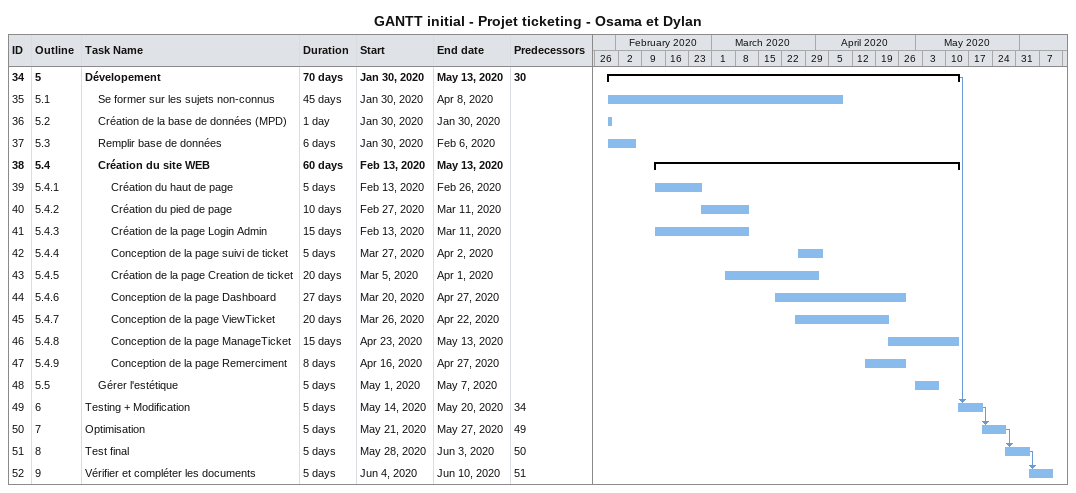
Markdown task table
GANTT initial - Projet ticketing - Osama et Dylan

| ID | WBS | Task | Duration | Start | Finish | Predecessors |
|---|---|---|---|---|---|---|
| 34 | 5 | **Dévelopement** | 70d | 2020-01-30 | 2020-05-13 | 30 |
| 35 | 5.1 | Se former sur les sujets non-connus | 45d | 2020-01-30 | 2020-04-08 |  |
| 36 | 5.2 | Création de la base de données (MPD) | 1d | 2020-01-30 | 2020-01-30 |  |
| 37 | 5.3 | Remplir base de données | 6d | 2020-01-30 | 2020-02-06 |  |
| 38 | 5.4 | **Création du site WEB** | 60d | 2020-02-13 | 2020-05-13 |  |
| 39 | 5.4.1 | Création du haut de page | 5d | 2020-02-13 | 2020-02-26 |  |
| 40 | 5.4.2 | Création du pied de page | 10d | 2020-02-27 | 2020-03-11 |  |
| 41 | 5.4.3 | Création de la page Login Admin | 15d | 2020-02-13 | 2020-03-11 |  |
| 42 | 5.4.4 | Conception de la page suivi de ticket | 5d | 2020-03-27 | 2020-04-02 |  |
| 43 | 5.4.5 | Création de la page Creation de ticket | 20d | 2020-03-05 | 2020-04-01 |  |
| 44 | 5.4.6 | Conception de la page Dashboard | 27d | 2020-03-20 | 2020-04-27 |  |
| 45 | 5.4.7 | Conception de la page ViewTicket | 20d | 2020-03-26 | 2020-04-22 |  |
| 46 | 5.4.8 | Conception de la page ManageTicket | 15d | 2020-04-23 | 2020-05-13 |  |
| 47 | 5.4.9 | Conception de la page Remerciment | 8d | 2020-04-16 | 2020-04-27 |  |
| 48 | 5.5 | Gérer l'estétique | 5d | 2020-05-01 | 2020-05-07 |  |
| 49 | 6 | Testing + Modification | 5d | 2020-05-14 | 2020-05-20 | 34 |
| 50 | 7 | Optimisation | 5d | 2020-05-21 | 2020-05-27 | 49 |
| 51 | 8 | Test final | 5d | 2020-05-28 | 2020-06-03 | 50 |
| 52 | 9 | Vérifier et compléter les documents | 5d | 2020-06-04 | 2020-06-10 | 51 |
